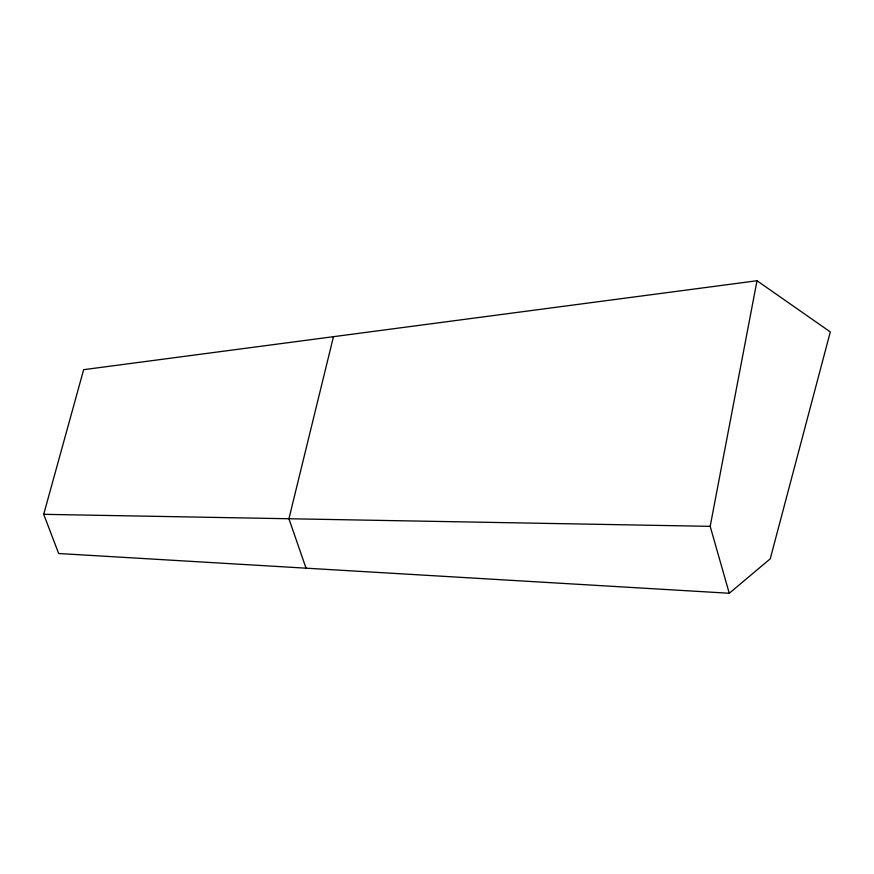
<?xml version="1.0" encoding="UTF-8"?>
<svg xmlns="http://www.w3.org/2000/svg" width="874" height="874" viewBox="0 0 874 874"><rect width="100%" height="100%" fill="white"/><g stroke="black" fill="none" stroke-linecap="round" stroke-linejoin="round"><path stroke-width="1.31" d="M729.266 593.26L710.18 526.345L757.004 280.74L83.642 369.68L43.7 514.327L58.667 553.515L729.266 593.26L770.245 558.814L830.3 331.923L757.004 280.74M333.464 336.676L288.923 518.752L306.053 568.176M43.7 514.327L710.18 526.345"/></g></svg>
